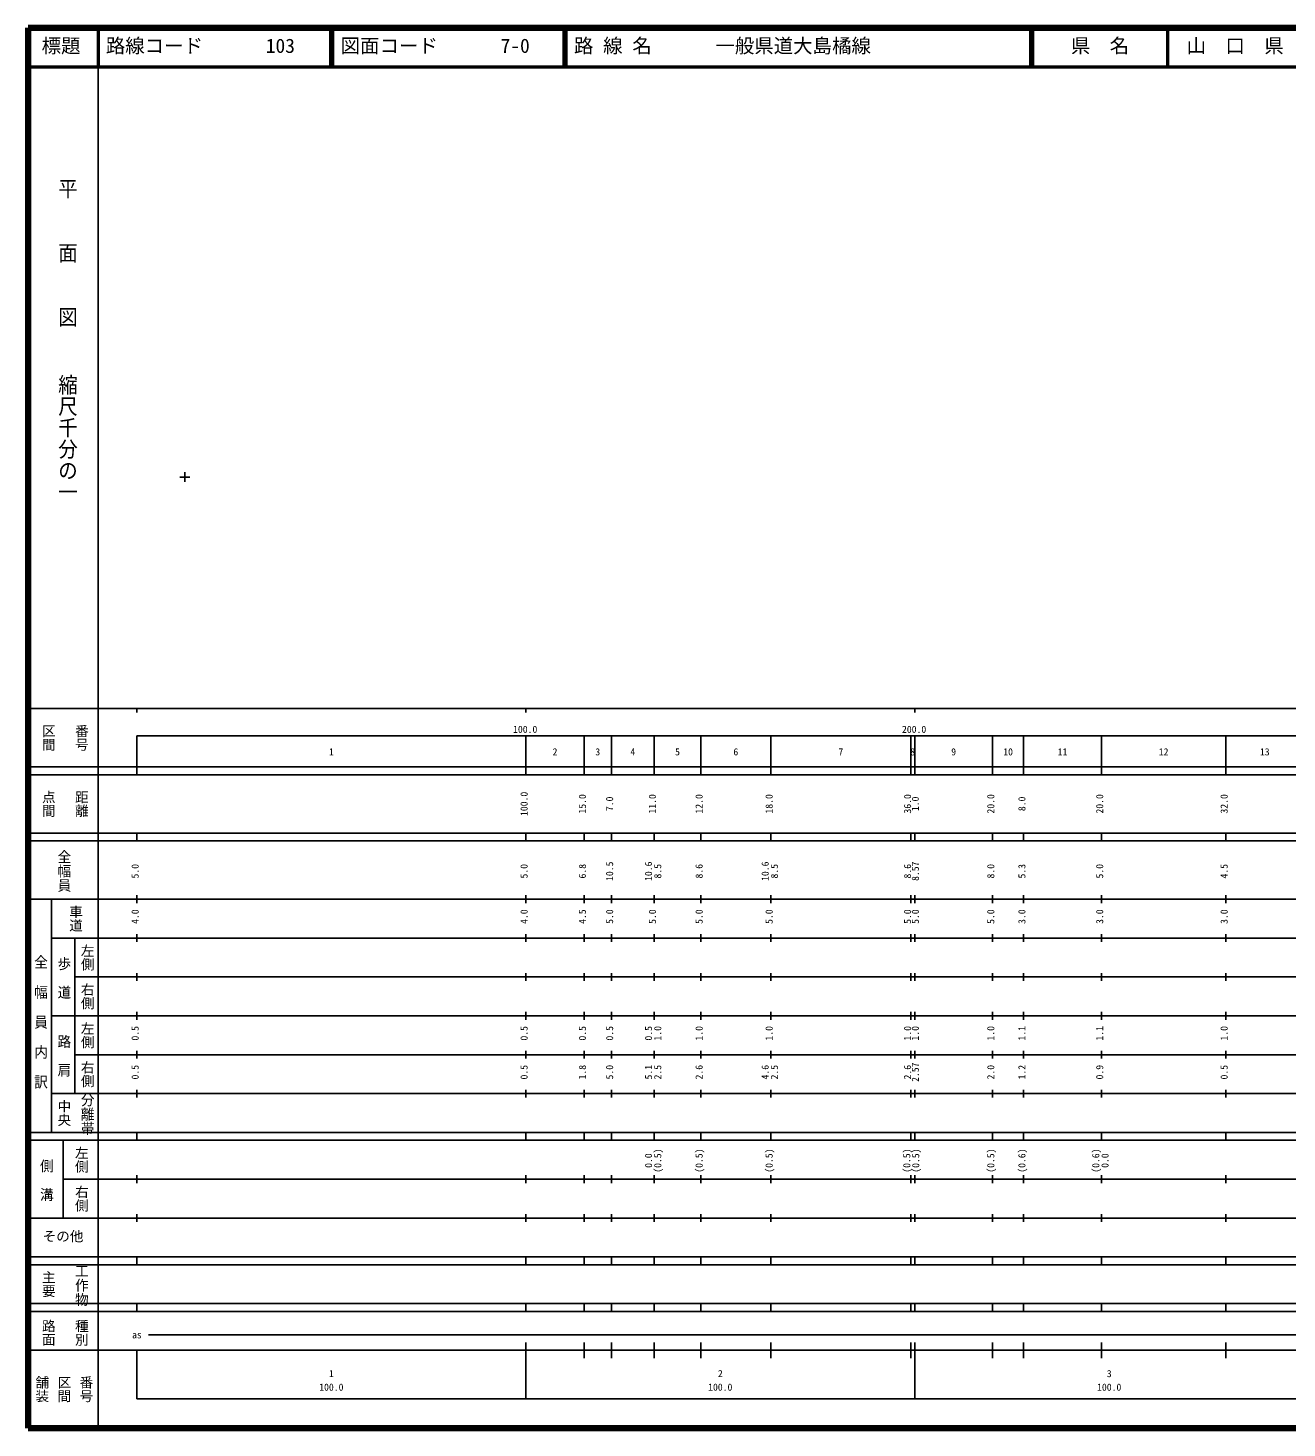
# Model space of a CAD drawing. Units: millimetres on the paper. Extents: x 40 to 680, y 20 to 380.
# Drawn here: x 40 to 363.7, y 20 to 380 of the extents above; entities that cross this region are included whole.
import ezdxf
from ezdxf.enums import TextEntityAlignment as Align

# ---------------------------------------------------------------- set-up
doc = ezdxf.new("R2010")
doc.units = ezdxf.units.MM
doc.layers.add('M-OTRS', color=6, linetype='Continuous')
doc.layers.add('M-TTL-TXT', color=7, linetype='Continuous')
for name, color, linetype, lineweight in [('M-TTL', 2, 'Continuous', 140), ('M-TTL-BAND', 7, 'Continuous', 25), ('M-TTL-LINE', 7, 'Continuous', 50)]:
    doc.layers.add(name, color=color, linetype=linetype, lineweight=lineweight)
doc.styles.add('@ＭＳ ゴシック', font='')
doc.styles.add('ＭＳ ゴシック', font='')
doc.styles.get('@ＭＳ ゴシック').set_extended_font_data('@MS Gothic')
doc.styles.get('ＭＳ ゴシック').set_extended_font_data('MS Gothic')

# ---------------------------------------------------------------- blocks, each defined once
blk = doc.blocks.new('plus')
at = {"color": 0, "linetype": 'Continuous', "lineweight": -2}
for p, q in [((-1.25, 0), (1.25, 0)), ((0, -1.25), (0, 1.25))]:
    blk.add_line(p, q, dxfattribs=at)

msp = doc.modelspace()

# ---------------------------------------------------------------- linework, layer by layer
at = {"layer": 'M-TTL'}
for p, q in [((40, 380), (40, 20)), ((680, 380), (40, 380)), ((40, 20), (680, 20))]:
    msp.add_line(p, q, dxfattribs=at)
at = {"layer": 'M-TTL-BAND'}
for p, q in [((58, 370), (58, 20)), ((40, 205), (579, 205)), ((68, 205), (68, 204)), ((168, 205), (168, 204)), ((268, 205), (268, 204)), ((68, 198), (579, 198)), ((68, 198), (68, 188)), ((168, 188), (168, 198)), ((183, 188), (183, 198)), ((190, 188), (190, 198)), ((201, 188), (201, 198)), ((213, 188), (213, 198)), ((231, 188), (231, 198)), ((267, 188), (267, 198)), ((268, 188), (268, 198)), ((288, 188), (288, 198)), ((296, 188), (296, 198)), ((316, 188), (316, 198)), ((348, 188), (348, 198)), ((40, 190), (579, 190)), ((40, 188), (579, 188)), ((40, 173), (579, 173)), ((68, 171), (68, 173)), ((168, 171), (168, 173)), ((183, 171), (183, 173)), ((190, 171), (190, 173)), ((201, 171), (201, 173)), ((213, 171), (213, 173)), ((231, 171), (231, 173)), ((267, 171), (267, 173)), ((268, 171), (268, 173)), ((288, 171), (288, 173)), ((296, 171), (296, 173)), ((316, 171), (316, 173)), ((348, 171), (348, 173)), ((40, 171), (579, 171)), ((40, 156), (579, 156)), ((46, 96), (46, 156)), ((68, 155), (68, 157)), ((168, 155), (168, 157)), ((183, 155), (183, 157)), ((190, 155), (190, 157)), ((201, 155), (201, 157)), ((213, 155), (213, 157)), ((231, 155), (231, 157)), ((267, 155), (267, 157)), ((268, 155), (268, 157)), ((288, 155), (288, 157)), ((296, 155), (296, 157)), ((316, 155), (316, 157)), ((348, 155), (348, 157)), ((46, 146), (579, 146)), ((52, 146), (52, 106)), ((68, 145), (68, 147)), ((168, 145), (168, 147)), ((183, 145), (183, 147)), ((190, 145), (190, 147)), ((201, 145), (201, 147)), ((213, 145), (213, 147)), ((231, 145), (231, 147)), ((267, 145), (267, 147)), ((268, 145), (268, 147)), ((288, 145), (288, 147)), ((296, 145), (296, 147)), ((316, 145), (316, 147)), ((348, 145), (348, 147)), ((68, 135), (68, 137)), ((168, 135), (168, 137)), ((183, 135), (183, 137)), ((190, 135), (190, 137)), ((201, 135), (201, 137)), ((213, 135), (213, 137)), ((231, 135), (231, 137)), ((267, 135), (267, 137)), ((268, 135), (268, 137)), ((288, 135), (288, 137)), ((296, 135), (296, 137)), ((316, 135), (316, 137)), ((348, 135), (348, 137)), ((52, 136), (579, 136)), ((46, 126), (579, 126)), ((68, 125), (68, 127)), ((168, 125), (168, 127)), ((183, 125), (183, 127)), ((190, 125), (190, 127)), ((201, 125), (201, 127)), ((213, 125), (213, 127)), ((231, 125), (231, 127)), ((267, 125), (267, 127)), ((268, 125), (268, 127)), ((288, 125), (288, 127)), ((296, 125), (296, 127)), ((316, 125), (316, 127)), ((348, 125), (348, 127)), ((52, 116), (579, 116)), ((68, 115), (68, 117)), ((168, 115), (168, 117)), ((183, 115), (183, 117)), ((190, 115), (190, 117)), ((201, 115), (201, 117)), ((213, 115), (213, 117)), ((231, 115), (231, 117)), ((267, 115), (267, 117)), ((268, 115), (268, 117)), ((288, 115), (288, 117)), ((296, 115), (296, 117)), ((316, 115), (316, 117)), ((348, 115), (348, 117)), ((46, 106), (579, 106)), ((68, 105), (68, 107)), ((168, 105), (168, 107)), ((183, 105), (183, 107)), ((190, 105), (190, 107)), ((201, 105), (201, 107)), ((213, 105), (213, 107)), ((231, 105), (231, 107)), ((267, 105), (267, 107)), ((268, 105), (268, 107)), ((288, 105), (288, 107)), ((296, 105), (296, 107)), ((316, 105), (316, 107)), ((348, 105), (348, 107)), ((40, 96), (579, 96)), ((40, 94), (579, 94)), ((49, 94), (49, 74)), ((68, 94), (68, 96)), ((168, 94), (168, 96)), ((183, 94), (183, 96)), ((190, 94), (190, 96)), ((201, 94), (201, 96)), ((213, 94), (213, 96)), ((231, 94), (231, 96)), ((267, 94), (267, 96)), ((268, 94), (268, 96)), ((288, 94), (288, 96)), ((296, 94), (296, 96)), ((316, 94), (316, 96)), ((348, 94), (348, 96)), ((49, 84), (579, 84)), ((68, 83), (68, 85)), ((168, 83), (168, 85)), ((183, 83), (183, 85)), ((190, 83), (190, 85)), ((201, 83), (201, 85)), ((213, 83), (213, 85)), ((231, 83), (231, 85)), ((267, 83), (267, 85)), ((268, 83), (268, 85)), ((288, 83), (288, 85)), ((296, 83), (296, 85)), ((316, 83), (316, 85)), ((348, 83), (348, 85)), ((40, 74), (579, 74)), ((68, 73), (68, 75)), ((168, 73), (168, 75)), ((183, 73), (183, 75)), ((190, 73), (190, 75)), ((201, 73), (201, 75)), ((213, 73), (213, 75)), ((231, 73), (231, 75)), ((267, 73), (267, 75)), ((268, 73), (268, 75)), ((288, 73), (288, 75)), ((296, 73), (296, 75)), ((316, 73), (316, 75)), ((348, 73), (348, 75)), ((40, 64), (579, 64)), ((40, 62), (579, 62)), ((68, 62), (68, 64)), ((168, 62), (168, 64)), ((183, 62), (183, 64)), ((190, 62), (190, 64)), ((201, 62), (201, 64)), ((213, 62), (213, 64)), ((231, 62), (231, 64)), ((267, 62), (267, 64)), ((268, 62), (268, 64)), ((288, 62), (288, 64)), ((296, 62), (296, 64)), ((316, 62), (316, 64)), ((348, 62), (348, 64)), ((40, 52), (579, 52)), ((68, 50), (68, 52)), ((168, 50), (168, 52)), ((183, 50), (183, 52)), ((190, 50), (190, 52)), ((201, 50), (201, 52)), ((213, 50), (213, 52)), ((231, 50), (231, 52)), ((267, 50), (267, 52)), ((268, 50), (268, 52)), ((288, 50), (288, 52)), ((296, 50), (296, 52)), ((316, 50), (316, 52)), ((348, 50), (348, 52)), ((40, 50), (579, 50)), ((71, 44), (376.5, 44)), ((40, 40), (579, 40)), ((68, 40), (68, 27.5)), ((168, 27.5), (168, 42)), ((183, 38), (183, 42)), ((190, 38), (190, 42)), ((201, 38), (201, 42)), ((213, 38), (213, 42)), ((231, 38), (231, 42)), ((267, 38), (267, 42)), ((268, 27.5), (268, 42)), ((288, 38), (288, 42)), ((296, 38), (296, 42)), ((316, 38), (316, 42)), ((348, 38), (348, 42)), ((68, 27.5), (579, 27.5))]:
    msp.add_line(p, q, dxfattribs=at)
at = {"layer": 'M-TTL-LINE'}
for p, q in [((58, 380), (58, 370)), ((117.75, 380), (117.75, 370)), ((118.25, 380), (118.25, 370)), ((177.75, 380), (177.75, 370)), ((178.25, 380), (178.25, 370)), ((297.75, 380), (297.75, 370)), ((298.25, 380), (298.25, 370)), ((333, 380), (333, 370)), ((40, 370), (680, 370))]:
    msp.add_line(p, q, dxfattribs=at)

# ---------------------------------------------------------------- block references
at = {"layer": 'M-OTRS'}
msp.add_blockref('plus', (80.329, 264.529), dxfattribs=at)

# ---------------------------------------------------------------- texts
at = {"layer": 'M-TTL-BAND', "style": '@ＭＳ ゴシック'}
for s, height, width, p in [('平\u3000\u3000面\u3000\u3000図', 3.666, 1.1, (47.277, 341.475)), ('縮尺千分の一', 3.666, 1.1, (47.277, 291.03)), ('全幅員', 2.566, 1.05, (47.25, 168.75)), ('全\u3000幅\u3000員\u3000内\u3000訳', 2.566, 1.1, (41.25, 141.75)), ('歩\u3000道', 2.566, 1.05, (47.25, 141.25)), ('路\u3000肩', 2.566, 1.05, (47.25, 121.25)), ('分離帯', 2.566, 1.05, (53.25, 106.25)), ('側\u3000溝', 2.566, 1.05, (42.75, 89.25)), ('工作物', 2.566, 1.05, (51.75, 62.25))]:
    msp.add_text(s, height=height, rotation=270, dxfattribs=dict(at, width=width)).set_placement(p, align=Align.BOTTOM_LEFT)
at = {"layer": 'M-TTL-BAND'}
for s, height, rotation, style, p in [('区間', 2.566, 270, '@ＭＳ ゴシック', (43.25, 201)), ('番号', 2.566, 270, '@ＭＳ ゴシック', (51.75, 201)), ('点間', 2.566, 270, '@ＭＳ ゴシック', (43.25, 184)), ('距離', 2.566, 270, '@ＭＳ ゴシック', (51.75, 184)), ('100.0', 1.833, 90, 'ＭＳ ゴシック', (169, 177.375)), ('15.0', 1.833, 90, 'ＭＳ ゴシック', (184, 178)), ('7.0', 1.833, 90, 'ＭＳ ゴシック', (191, 178.625)), ('11.0', 1.833, 90, 'ＭＳ ゴシック', (202, 178)), ('12.0', 1.833, 90, 'ＭＳ ゴシック', (214, 178)), ('18.0', 1.833, 90, 'ＭＳ ゴシック', (232, 178)), ('36.0', 1.833, 90, 'ＭＳ ゴシック', (267.6, 178)), ('1.0', 1.833, 90, 'ＭＳ ゴシック', (269.6, 178.625)), ('20.0', 1.833, 90, 'ＭＳ ゴシック', (289, 178)), ('8.0', 1.833, 90, 'ＭＳ ゴシック', (297, 178.625)), ('20.0', 1.833, 90, 'ＭＳ ゴシック', (317, 178)), ('32.0', 1.833, 90, 'ＭＳ ゴシック', (349, 178)), ('5.0', 1.833, 90, 'ＭＳ ゴシック', (69, 161.299)), ('5.0', 1.833, 90, 'ＭＳ ゴシック', (169, 161.299)), ('6.8', 1.833, 90, 'ＭＳ ゴシック', (184, 161.299)), ('10.5', 1.833, 90, 'ＭＳ ゴシック', (191, 160.674)), ('10.6', 1.833, 90, 'ＭＳ ゴシック', (201, 160.674)), ('8.5', 1.833, 90, 'ＭＳ ゴシック', (203.37, 161.299)), ('8.6', 1.833, 90, 'ＭＳ ゴシック', (214, 161.299)), ('10.6', 1.833, 90, 'ＭＳ ゴシック', (231, 160.674)), ('8.5', 1.833, 90, 'ＭＳ ゴシック', (233.37, 161.299)), ('8.6', 1.833, 90, 'ＭＳ ゴシック', (267.6, 161.299)), ('8.57', 1.833, 90, 'ＭＳ ゴシック', (269.6, 160.674)), ('8.0', 1.833, 90, 'ＭＳ ゴシック', (289, 161.299)), ('5.3', 1.833, 90, 'ＭＳ ゴシック', (297, 161.299)), ('5.0', 1.833, 90, 'ＭＳ ゴシック', (317, 161.299)), ('4.5', 1.833, 90, 'ＭＳ ゴシック', (349, 161.299)), ('車道', 2.566, 270, '@ＭＳ ゴシック', (50.25, 154.5)), ('4.0', 1.833, 90, 'ＭＳ ゴシック', (69, 149.625)), ('4.0', 1.833, 90, 'ＭＳ ゴシック', (169, 149.625)), ('4.5', 1.833, 90, 'ＭＳ ゴシック', (184, 149.625)), ('5.0', 1.833, 90, 'ＭＳ ゴシック', (191, 149.625)), ('5.0', 1.833, 90, 'ＭＳ ゴシック', (202, 149.625)), ('5.0', 1.833, 90, 'ＭＳ ゴシック', (214, 149.625)), ('5.0', 1.833, 90, 'ＭＳ ゴシック', (232, 149.625)), ('5.0', 1.833, 90, 'ＭＳ ゴシック', (267.6, 149.625)), ('5.0', 1.833, 90, 'ＭＳ ゴシック', (269.6, 149.625)), ('5.0', 1.833, 90, 'ＭＳ ゴシック', (289, 149.625)), ('3.0', 1.833, 90, 'ＭＳ ゴシック', (297, 149.625)), ('3.0', 1.833, 90, 'ＭＳ ゴシック', (317, 149.625)), ('3.0', 1.833, 90, 'ＭＳ ゴシック', (349, 149.625)), ('左側', 2.566, 270, '@ＭＳ ゴシック', (53.25, 144.5)), ('右側', 2.566, 270, '@ＭＳ ゴシック', (53.25, 134.5)), ('左側', 2.566, 270, '@ＭＳ ゴシック', (53.25, 124.5)), ('0.5', 1.833, 90, 'ＭＳ ゴシック', (69, 119.625)), ('0.5', 1.833, 90, 'ＭＳ ゴシック', (169, 119.625)), ('0.5', 1.833, 90, 'ＭＳ ゴシック', (184, 119.625)), ('0.5', 1.833, 90, 'ＭＳ ゴシック', (191, 119.625)), ('0.5', 1.833, 90, 'ＭＳ ゴシック', (201, 119.625)), ('1.0', 1.833, 90, 'ＭＳ ゴシック', (203.37, 119.625)), ('1.0', 1.833, 90, 'ＭＳ ゴシック', (214, 119.625)), ('1.0', 1.833, 90, 'ＭＳ ゴシック', (232, 119.625)), ('1.0', 1.833, 90, 'ＭＳ ゴシック', (267.6, 119.625)), ('1.0', 1.833, 90, 'ＭＳ ゴシック', (269.6, 119.625)), ('1.0', 1.833, 90, 'ＭＳ ゴシック', (289, 119.625)), ('1.1', 1.833, 90, 'ＭＳ ゴシック', (297, 119.625)), ('1.1', 1.833, 90, 'ＭＳ ゴシック', (317, 119.625)), ('1.0', 1.833, 90, 'ＭＳ ゴシック', (349, 119.625)), ('右側', 2.566, 270, '@ＭＳ ゴシック', (53.25, 114.5)), ('0.5', 1.833, 90, 'ＭＳ ゴシック', (69, 109.625)), ('0.5', 1.833, 90, 'ＭＳ ゴシック', (169, 109.625)), ('1.8', 1.833, 90, 'ＭＳ ゴシック', (184, 109.625)), ('5.0', 1.833, 90, 'ＭＳ ゴシック', (191, 109.625)), ('5.1', 1.833, 90, 'ＭＳ ゴシック', (201, 109.625)), ('2.5', 1.833, 90, 'ＭＳ ゴシック', (203.37, 109.625)), ('2.6', 1.833, 90, 'ＭＳ ゴシック', (214, 109.625)), ('4.6', 1.833, 90, 'ＭＳ ゴシック', (231, 109.625)), ('2.5', 1.833, 90, 'ＭＳ ゴシック', (233.37, 109.625)), ('2.6', 1.833, 90, 'ＭＳ ゴシック', (267.6, 109.625)), ('2.57', 1.833, 90, 'ＭＳ ゴシック', (269.6, 109)), ('2.0', 1.833, 90, 'ＭＳ ゴシック', (289, 109.625)), ('1.2', 1.833, 90, 'ＭＳ ゴシック', (297, 109.625)), ('0.9', 1.833, 90, 'ＭＳ ゴシック', (317, 109.625)), ('0.5', 1.833, 90, 'ＭＳ ゴシック', (349, 109.625)), ('中央', 2.566, 270, '@ＭＳ ゴシック', (47.25, 104.5)), ('左側', 2.566, 270, '@ＭＳ ゴシック', (51.75, 92.5)), ('0.0', 1.833, 90, 'ＭＳ ゴシック', (201, 86.889)), ('(0.5)', 1.833, 90, 'ＭＳ ゴシック', (203.37, 85.639)), ('(0.5)', 1.833, 90, 'ＭＳ ゴシック', (214, 85.639)), ('(0.5)', 1.833, 90, 'ＭＳ ゴシック', (232, 85.639)), ('(0.5)', 1.833, 90, 'ＭＳ ゴシック', (267.4, 85.639)), ('(0.5)', 1.833, 90, 'ＭＳ ゴシック', (269.7, 85.639)), ('(0.5)', 1.833, 90, 'ＭＳ ゴシック', (289, 85.639)), ('(0.6)', 1.833, 90, 'ＭＳ ゴシック', (297, 85.639)), ('(0.6)', 1.833, 90, 'ＭＳ ゴシック', (316, 85.639)), ('0.0', 1.833, 90, 'ＭＳ ゴシック', (318.37, 86.889)), ('右側', 2.566, 270, '@ＭＳ ゴシック', (51.75, 82.5)), ('主要', 2.566, 270, '@ＭＳ ゴシック', (43.25, 60.5)), ('路面', 2.566, 270, '@ＭＳ ゴシック', (43.25, 48)), ('種別', 2.566, 270, '@ＭＳ ゴシック', (51.75, 48)), ('舗装', 2.566, 270, '@ＭＳ ゴシック', (41.583, 33.5)), ('区間', 2.566, 270, '@ＭＳ ゴシック', (47.25, 33.5)), ('番号', 2.566, 270, '@ＭＳ ゴシック', (52.917, 33.5))]:
    msp.add_text(s, height=height, rotation=rotation, dxfattribs=dict(at, style=style)).set_placement(p, align=Align.BOTTOM_LEFT)
at = {"layer": 'M-TTL-BAND', "style": 'ＭＳ ゴシック'}
for s, height, p in [('100.0', 1.833, (164.719, 198.195)), ('200.0', 1.833, (264.719, 198.195)), ('1', 1.833, (117.375, 192.405)), ('2', 1.833, (174.875, 192.405)), ('3', 1.833, (185.875, 192.405)), ('4', 1.833, (194.875, 192.405)), ('5', 1.833, (206.375, 192.405)), ('6', 1.833, (221.375, 192.405)), ('7', 1.833, (248.375, 192.405)), ('8', 1.833, (266.875, 192.405)), ('9', 1.833, (277.375, 192.405)), ('10', 1.833, (290.75, 192.405)), ('11', 1.833, (304.75, 192.405)), ('12', 1.833, (330.75, 192.405)), ('13', 1.833, (356.75, 192.405)), ('その他', 2.566, (43.75, 67.25)), ('as', 1.833, (66.75, 42.5)), ('1', 1.833, (117.375, 32.523)), ('2', 1.833, (217.375, 32.523)), ('3', 1.833, (317.375, 32.523)), ('100.0', 1.833, (114.875, 29.033)), ('100.0', 1.833, (214.875, 29.033)), ('100.0', 1.833, (314.875, 29.033))]:
    msp.add_text(s, height=height, dxfattribs=at).set_placement(p, align=Align.BOTTOM_LEFT)
at = {"layer": 'M-TTL-TXT', "style": 'ＭＳ ゴシック'}
for s, p in [('標題', (43.5, 372.5)), ('路線コード', (60, 372.5)), ('103', (101.142, 372.5)), ('図面コード', (120.38, 372.5)), ('7-0', (161.521, 372.5)), ('路 線 名', (180.38, 372.5)), ('一般県道大島橘線', (216.734, 372.5)), ('県\u3000名', (308.125, 372.5)), ('山\u3000口\u3000県', (337.875, 372.5))]:
    msp.add_text(s, height=3.666, dxfattribs=at).set_placement(p, align=Align.BOTTOM_LEFT)

doc.saveas('drawing.dxf')
